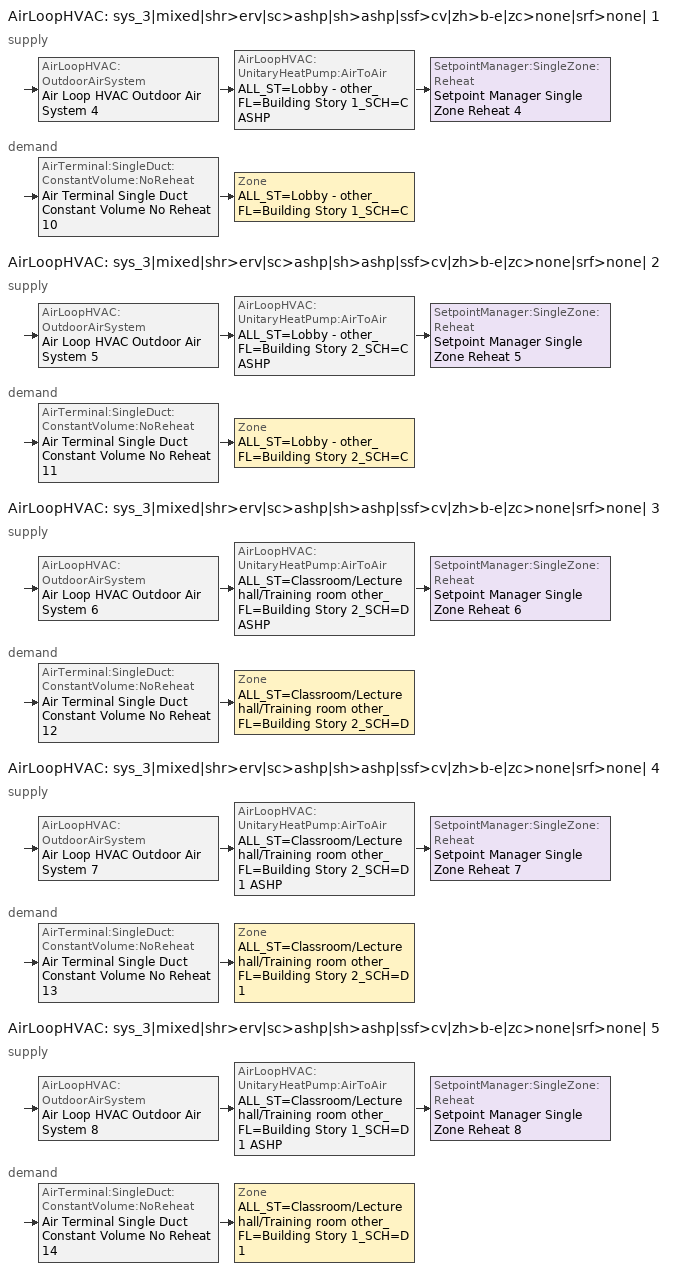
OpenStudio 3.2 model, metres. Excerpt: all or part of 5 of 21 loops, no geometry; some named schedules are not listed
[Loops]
AirLoopHVAC 'sys_3|mixed|shr>erv|sc>ashp|sh>ashp|ssf>cv|zh>b-e|zc>none|srf>none| 1'
 supply: AirLoopHVAC:OutdoorAirSystem 'Air Loop HVAC Outdoor Air System 4' > AirLoopHVAC:UnitaryHeatPump:AirToAir 'ALL_ST=Lobby - other_FL=Building Story 1_SCH=C ASHP' > SetpointManager:SingleZone:Reheat 'Setpoint Manager Single Zone Reheat 4'
 demand: AirTerminal:SingleDuct:ConstantVolume:NoReheat 'Air Terminal Single Duct Constant Volume No Reheat 10' > Zone 'ALL_ST=Lobby - other_FL=Building Story 1_SCH=C'
AirLoopHVAC 'sys_3|mixed|shr>erv|sc>ashp|sh>ashp|ssf>cv|zh>b-e|zc>none|srf>none| 2'
 supply: AirLoopHVAC:OutdoorAirSystem 'Air Loop HVAC Outdoor Air System 5' > AirLoopHVAC:UnitaryHeatPump:AirToAir 'ALL_ST=Lobby - other_FL=Building Story 2_SCH=C ASHP' > SetpointManager:SingleZone:Reheat 'Setpoint Manager Single Zone Reheat 5'
 demand: AirTerminal:SingleDuct:ConstantVolume:NoReheat 'Air Terminal Single Duct Constant Volume No Reheat 11' > Zone 'ALL_ST=Lobby - other_FL=Building Story 2_SCH=C'
AirLoopHVAC 'sys_3|mixed|shr>erv|sc>ashp|sh>ashp|ssf>cv|zh>b-e|zc>none|srf>none| 3'
 supply: AirLoopHVAC:OutdoorAirSystem 'Air Loop HVAC Outdoor Air System 6' > AirLoopHVAC:UnitaryHeatPump:AirToAir 'ALL_ST=Classroom/Lecture hall/Training room other_FL=Building Story 2_SCH=D ASHP' > SetpointManager:SingleZone:Reheat 'Setpoint Manager Single Zone Reheat 6'
 demand: AirTerminal:SingleDuct:ConstantVolume:NoReheat 'Air Terminal Single Duct Constant Volume No Reheat 12' > Zone 'ALL_ST=Classroom/Lecture hall/Training room other_FL=Building Story 2_SCH=D'
AirLoopHVAC 'sys_3|mixed|shr>erv|sc>ashp|sh>ashp|ssf>cv|zh>b-e|zc>none|srf>none| 4'
 supply: AirLoopHVAC:OutdoorAirSystem 'Air Loop HVAC Outdoor Air System 7' > AirLoopHVAC:UnitaryHeatPump:AirToAir 'ALL_ST=Classroom/Lecture hall/Training room other_FL=Building Story 2_SCH=D 1 ASHP' > SetpointManager:SingleZone:Reheat 'Setpoint Manager Single Zone Reheat 7'
 demand: AirTerminal:SingleDuct:ConstantVolume:NoReheat 'Air Terminal Single Duct Constant Volume No Reheat 13' > Zone 'ALL_ST=Classroom/Lecture hall/Training room other_FL=Building Story 2_SCH=D 1'
AirLoopHVAC 'sys_3|mixed|shr>erv|sc>ashp|sh>ashp|ssf>cv|zh>b-e|zc>none|srf>none| 5'
 supply: AirLoopHVAC:OutdoorAirSystem 'Air Loop HVAC Outdoor Air System 8' > AirLoopHVAC:UnitaryHeatPump:AirToAir 'ALL_ST=Classroom/Lecture hall/Training room other_FL=Building Story 1_SCH=D 1 ASHP' > SetpointManager:SingleZone:Reheat 'Setpoint Manager Single Zone Reheat 8'
 demand: AirTerminal:SingleDuct:ConstantVolume:NoReheat 'Air Terminal Single Duct Constant Volume No Reheat 14' > Zone 'ALL_ST=Classroom/Lecture hall/Training room other_FL=Building Story 1_SCH=D 1'
[Sizing:Zone] Zone Cooling Design Supply Air Temperature Input Method=TemperatureDifference; Zone Cooling Design Supply Air Temperature {C}=14; Zone Cooling Design Supply Air Temperature Difference {deltaC}=11; Zone Heating Design Supply Air Temperature Input Method=TemperatureDifference; Zone Heating Design Supply Air Temperature {C}=40; Zone Heating Design Supply Air Temperature Difference {deltaC}=21; Zone Cooling Design Supply Air Humidity Ratio {kg-H2O/kg-air}=0.0085; Zone Heating Design Supply Air Humidity Ratio {kg-H2O/kg-air}=0.008; Zone Heating Sizing Factor=1.3; Zone Cooling Sizing Factor=1; Cooling Design Air Flow Method=DesignDay; Heating Design Air Flow Method=DesignDay; Account for Dedicated Outdoor Air System=No; Dedicated Outdoor Air System Control Strategy=NeutralSupplyAir; Dedicated Outdoor Air Low Setpoint Temperature for Design {C}=autosize; Dedicated Outdoor Air High Setpoint Temperature for Design {C}=autosize
ALL_ST=Lobby - other_FL=Building Story 1_SCH=C; ALL_ST=Lobby - other_FL=Building Story 2_SCH=C; ALL_ST=Classroom/Lecture hall/Training room other_FL=Building Story 2_SCH=D; ALL_ST=Classroom/Lecture hall/Training room other_FL=Building Story 2_SCH=D 1; ALL_ST=Classroom/Lecture hall/Training room other_FL=Building Story 1_SCH=D 1
[Zone equipment]
ALL_ST=Lobby - other_FL=Building Story 1_SCH=C: Zone HVAC Baseboard Convective Electric 10, Air Terminal Single Duct Constant Volume No Reheat 10
ALL_ST=Lobby - other_FL=Building Story 2_SCH=C: Zone HVAC Baseboard Convective Electric 11, Air Terminal Single Duct Constant Volume No Reheat 11
ALL_ST=Classroom/Lecture hall/Training room other_FL=Building Story 2_SCH=D: Zone HVAC Baseboard Convective Electric 12, Air Terminal Single Duct Constant Volume No Reheat 12
ALL_ST=Classroom/Lecture hall/Training room other_FL=Building Story 2_SCH=D 1: Zone HVAC Baseboard Convective Electric 13, Air Terminal Single Duct Constant Volume No Reheat 13
ALL_ST=Classroom/Lecture hall/Training room other_FL=Building Story 1_SCH=D 1: Zone HVAC Baseboard Convective Electric 14, Air Terminal Single Duct Constant Volume No Reheat 14
[AirLoopHVAC] Design Supply Air Flow Rate {m3/s}=autosize; Design Return Air Flow Fraction of Supply Air Flow=1
Name | Availability Schedule
sys_3|mixed|shr>erv|sc>ashp|sh>ashp|ssf>cv|zh>b-e|zc>none|srf>none| 1 | sys_3|mixed|shr>none|sc>ashp|sh>ashp|ssf>cv|zh>b-e|zc>none|srf>none| 1 Occ Sch
sys_3|mixed|shr>erv|sc>ashp|sh>ashp|ssf>cv|zh>b-e|zc>none|srf>none| 2 | sys_3|mixed|shr>none|sc>ashp|sh>ashp|ssf>cv|zh>b-e|zc>none|srf>none| 2 Occ Sch
sys_3|mixed|shr>erv|sc>ashp|sh>ashp|ssf>cv|zh>b-e|zc>none|srf>none| 3 | sys_3|mixed|shr>none|sc>ashp|sh>ashp|ssf>cv|zh>b-e|zc>none|srf>none| 3 Occ Sch
sys_3|mixed|shr>erv|sc>ashp|sh>ashp|ssf>cv|zh>b-e|zc>none|srf>none| 4 | sys_3|mixed|shr>none|sc>ashp|sh>ashp|ssf>cv|zh>b-e|zc>none|srf>none| 4 Occ Sch
sys_3|mixed|shr>erv|sc>ashp|sh>ashp|ssf>cv|zh>b-e|zc>none|srf>none| 5 | sys_3|mixed|shr>none|sc>ashp|sh>ashp|ssf>cv|zh>b-e|zc>none|srf>none| 5 Occ Sch
[Sizing:System] Type of Load to Size On=Sensible; Design Outdoor Air Flow Rate {m3/s}=Autosize; Central Heating Maximum System Air Flow Ratio=1; Preheat Design Temperature {C}=7; Preheat Design Humidity Ratio {kg-H2O/kg-Air}=0.008; Precool Design Temperature {C}=13; Precool Design Humidity Ratio {kg-H2O/kg-Air}=0.008; Central Cooling Design Supply Air Temperature {C}=13; Central Heating Design Supply Air Temperature {C}=43; Sizing Option=NonCoincident; 100% Outdoor Air in Cooling=No; 100% Outdoor Air in Heating=No; Central Cooling Design Supply Air Humidity Ratio {kg-H2O/kg-Air}=0.0085; Central Heating Design Supply Air Humidity Ratio {kg-H2O/kg-Air}=0.008; Cooling Design Air Flow Method=DesignDay; Cooling Design Air Flow Rate {m3/s}=0; Heating Design Air Flow Method=DesignDay; Heating Design Air Flow Rate {m3/s}=0; System Outdoor Air Method=ZoneSum; Zone Maximum Outdoor Air Fraction=1; Cooling Supply Air Flow Rate Per Floor Area {m3/s-m2}=0.00996765; Cooling Fraction of Autosized Cooling Supply Air Flow Rate=1; Cooling Supply Air Flow Rate Per Unit Cooling Capacity {m3/s-W}=3.94755e-05; Heating Supply Air Flow Rate Per Floor Area {m3/s-m2}=0.00996765; Heating Fraction of Autosized Heating Supply Air Flow Rate=1; Heating Fraction of Autosized Cooling Supply Air Flow Rate=1; Heating Supply Air Flow Rate Per Unit Heating Capacity {m3/s-W}=3.15882e-05; Cooling Design Capacity Method=CoolingDesignCapacity; Cooling Design Capacity {W}=autosize; Cooling Design Capacity Per Floor Area {W/m2}=234.7; Fraction of Autosized Cooling Design Capacity=1; Heating Design Capacity Method=HeatingDesignCapacity; Heating Design Capacity {W}=autosize; Heating Design Capacity Per Floor Area {W/m2}=157; Fraction of Autosized Heating Design Capacity=1; Central Cooling Capacity Control Method=OnOff
sys_3|mixed|shr>erv|sc>ashp|sh>ashp|ssf>cv|zh>b-e|zc>none|srf>none| 1; sys_3|mixed|shr>erv|sc>ashp|sh>ashp|ssf>cv|zh>b-e|zc>none|srf>none| 2; sys_3|mixed|shr>erv|sc>ashp|sh>ashp|ssf>cv|zh>b-e|zc>none|srf>none| 3; sys_3|mixed|shr>erv|sc>ashp|sh>ashp|ssf>cv|zh>b-e|zc>none|srf>none| 4; sys_3|mixed|shr>erv|sc>ashp|sh>ashp|ssf>cv|zh>b-e|zc>none|srf>none| 5
[Fan:OnOff] Availability Schedule=Always On Discrete; Fan Total Efficiency=0.39975; Maximum Flow Rate {m3/s}=autosize; Motor Efficiency=0.615; Motor In Airstream Fraction=1
Name | Pressure Rise {Pa} | Fan Power Ratio Function of Speed Ratio Curve | Fan Efficiency Ratio Function of Speed Ratio Curve
Fan On Off 4 | 622.722 | Fan On Off Power Curve 3 | Fan On Off Efficiency Curve 3
Fan On Off 5 | 622.722 | Fan On Off Power Curve 4 | Fan On Off Efficiency Curve 4
Fan On Off 6 | 622.722 | Fan On Off Power Curve 5 | Fan On Off Efficiency Curve 5
Fan On Off 7 | 1110.94 | Fan On Off Power Curve 6 | Fan On Off Efficiency Curve 6
Fan On Off 8 | 622.722 | Fan On Off Power Curve 7 | Fan On Off Efficiency Curve 7
[Coil:Cooling:DX:SingleSpeed] Availability Schedule=Always On Discrete; Rated Total Cooling Capacity {W}=autosize; Rated Sensible Heat Ratio=autosize; Rated Air Flow Rate {m3/s}=autosize; Rated Evaporator Fan Power Per Volume Flow Rate {W/(m3/s)}=773.3; Total Cooling Capacity Function of Temperature Curve=DXCOOL-NECB2011-REF-CAPFT; Total Cooling Capacity Function of Flow Fraction Curve=DXCOOL-NECB2011-REF-CAPFFLOW; Energy Input Ratio Function of Temperature Curve=DXCOOL-NECB2011-REF-COOLEIRFT; Energy Input Ratio Function of Flow Fraction Curve=DXCOOL-NECB2011-REF-COOLEIRFFLOW; Part Load Fraction Correlation Curve=DXCOOL-NECB2011-REF-COOLPLFFPLR; Minimum Outdoor Dry-Bulb Temperature for Compressor Operation {C}=-25; Condenser Type=AirCooled; Evaporative Condenser Effectiveness=0; Evaporative Condenser Air Flow Rate {m3/s}=Autosize; Evaporative Condenser Pump Rated Power Consumption {W}=Autosize; Crankcase Heater Capacity {W}=0; Maximum Outdoor Dry-Bulb Temperature for Crankcase Heater Operation {C}=0; Basin Heater Capacity {W/K}=0; Basin Heater Setpoint Temperature {C}=10
Name | Rated COP {W/W}
CoilCoolingDXSingleSpeed_ashp 3 186kBtu/hr 10.4EER; CoilCoolingDXSingleSpeed_ashp 4 183kBtu/hr 10.4EER | 3.59906
CoilCoolingDXSingleSpeed_ashp 5 117kBtu/hr 10.8EER; CoilCoolingDXSingleSpeed_ashp 7 66kBtu/hr 10.8EER | 3.73224
CoilCoolingDXSingleSpeed_ashp 6 438kBtu/hr 9.3EER | 3.23281
[Coil:Heating:DX:SingleSpeed] Availability Schedule=Always On Discrete; Rated Air Flow Rate {m3/s}=Autosize; Rated Supply Fan Power Per Volume Flow Rate {W/(m3/s)}=773.3; Total Heating Capacity Function of Temperature Curve=DXHEAT-NECB2011-REF-CAPFT; Total Heating Capacity Function of Flow Fraction Curve=DXHEAT-NECB2011-REF-CAPFFLOW; Energy Input Ratio Function of Temperature Curve=DXHEAT-NECB2011-REF-EIRFT; Energy Input Ratio Function of Flow Fraction Curve=DXHEAT-NECB2011-REF-EIRFFLOW; Part Load Fraction Correlation Curve=DXHEAT-NECB2011-REF-PLFFPLR; Minimum Outdoor Dry-Bulb Temperature for Compressor Operation {C}=-10; Defrost Strategy=Resistive; Defrost Control=Timed; Defrost Time Period Fraction=0.166667; Resistive Defrost Heater Capacity {W}=2000
Name | Rated Total Heating Capacity {W} | Rated COP {W/W}
CoilHeatingDXSingleSpeed_ashp 3 135 Clg kBtu/hr 3.3COPH | 39530.3 | 3.57048
CoilHeatingDXSingleSpeed_ashp 4 132 Clg kBtu/hr 3.3COPH | 38819.8 | 3.56929
CoilHeatingDXSingleSpeed_ashp 5 84 Clg kBtu/hr 3.3COPH | 24762.5 | 3.54587
CoilHeatingDXSingleSpeed_ashp 6 317 Clg kBtu/hr 3.2COPH | 92913.2 | 3.54855
CoilHeatingDXSingleSpeed_ashp 7 48 Clg kBtu/hr 3.1COPH | 13956.7 | 3.31405
[Controller:OutdoorAir] Minimum Outdoor Air Flow Rate {m3/s}=autosize; Maximum Outdoor Air Flow Rate {m3/s}=Autosize; Economizer Control Action Type=ModulateFlow; Lockout Type=NoLockout; Minimum Limit Type=FixedMinimum; High Humidity Control=No; Heat Recovery Bypass Control Type=BypassWhenOAFlowGreaterThanMinimum
Name | Economizer Control Type | Minimum Outdoor Air Schedule | Controller Mechanical Ventilation | Economizer Maximum Limit Dry-Bulb Temperature {C} | Economizer Maximum Limit Enthalpy {J/kg} | Economizer Minimum Limit Dry-Bulb Temperature {C}
Controller Outdoor Air 4 | DifferentialEnthalpy | sys_3|mixed|shr>none|sc>ashp|sh>ashp|ssf>cv|zh>b-e|zc>none|srf>none| 1 Occ Sch | Controller Mechanical Ventilation 4
Controller Outdoor Air 5 | DifferentialEnthalpy | sys_3|mixed|shr>none|sc>ashp|sh>ashp|ssf>cv|zh>b-e|zc>none|srf>none| 2 Occ Sch | Controller Mechanical Ventilation 5
Controller Outdoor Air 6 | DifferentialEnthalpy | sys_3|mixed|shr>none|sc>ashp|sh>ashp|ssf>cv|zh>b-e|zc>none|srf>none| 3 Occ Sch | Controller Mechanical Ventilation 6
Controller Outdoor Air 7 | DifferentialEnthalpy | sys_3|mixed|shr>none|sc>ashp|sh>ashp|ssf>cv|zh>b-e|zc>none|srf>none| 4 Occ Sch | Controller Mechanical Ventilation 7
Controller Outdoor Air 8 | NoEconomizer | sys_3|mixed|shr>none|sc>ashp|sh>ashp|ssf>cv|zh>b-e|zc>none|srf>none| 5 Occ Sch | Controller Mechanical Ventilation 8 | 28 | 64000 | -100
[Controller:MechanicalVentilation] Availability Schedule=Always On Discrete; System Outdoor Air Method=ZoneSum
Controller Mechanical Ventilation 4; Controller Mechanical Ventilation 5; Controller Mechanical Ventilation 6; Controller Mechanical Ventilation 7; Controller Mechanical Ventilation 8
[AirLoopHVAC:OutdoorAirSystem]
Name | Controller
Air Loop HVAC Outdoor Air System 4 | Controller Outdoor Air 4
Air Loop HVAC Outdoor Air System 5 | Controller Outdoor Air 5
Air Loop HVAC Outdoor Air System 6 | Controller Outdoor Air 6
Air Loop HVAC Outdoor Air System 7 | Controller Outdoor Air 7
Air Loop HVAC Outdoor Air System 8 | Controller Outdoor Air 8
[Coil:Heating:Gas] Availability Schedule=Always On Discrete; Gas Burner Efficiency=0.81; Nominal Capacity {W}=AutoSize; Parasitic Electric Load {W}=0; Part Load Fraction Correlation Curve=FURNACE-EFFPLR-NECB2011; Parasitic Gas Load {W}=0
Coil Heating Gas 4; Coil Heating Gas 5; Coil Heating Gas 6; Coil Heating Gas 7; Coil Heating Gas 8
[AirLoopHVAC:UnitaryHeatPump:AirToAir] Availability Schedule=Always On Discrete; Supply Air Flow Rate During Cooling Operation {m3/s}=Autosize; Supply Air Flow Rate During Heating Operation {m3/s}=Autosize; Maximum Supply Air Temperature from Supplemental Heater {C}=Autosize
Name | Controlling Zone or Thermostat Location | Supply Air Fan | Heating Coil | Cooling Coil | Supplemental Heating Coil | Supply Air Fan Operating Mode Schedule
ALL_ST=Lobby - other_FL=Building Story 1_SCH=C ASHP | ALL_ST=Lobby - other_FL=Building Story 1_SCH=C | Fan On Off 4 | CoilHeatingDXSingleSpeed_ashp 3 135 Clg kBtu/hr 3.3COPH | CoilCoolingDXSingleSpeed_ashp 3 186kBtu/hr 10.4EER | Coil Heating Gas 4 | sys_3|mixed|shr>none|sc>ashp|sh>ashp|ssf>cv|zh>b-e|zc>none|srf>none| 1 Occ Sch
ALL_ST=Lobby - other_FL=Building Story 2_SCH=C ASHP | ALL_ST=Lobby - other_FL=Building Story 2_SCH=C | Fan On Off 5 | CoilHeatingDXSingleSpeed_ashp 4 132 Clg kBtu/hr 3.3COPH | CoilCoolingDXSingleSpeed_ashp 4 183kBtu/hr 10.4EER | Coil Heating Gas 5 | sys_3|mixed|shr>none|sc>ashp|sh>ashp|ssf>cv|zh>b-e|zc>none|srf>none| 2 Occ Sch
ALL_ST=Classroom/Lecture hall/Training room other_FL=Building Story 2_SCH=D ASHP | ALL_ST=Classroom/Lecture hall/Training room other_FL=Building Story 2_SCH=D | Fan On Off 6 | CoilHeatingDXSingleSpeed_ashp 5 84 Clg kBtu/hr 3.3COPH | CoilCoolingDXSingleSpeed_ashp 5 117kBtu/hr 10.8EER | Coil Heating Gas 6 | sys_3|mixed|shr>none|sc>ashp|sh>ashp|ssf>cv|zh>b-e|zc>none|srf>none| 3 Occ Sch
ALL_ST=Classroom/Lecture hall/Training room other_FL=Building Story 2_SCH=D 1 ASHP | ALL_ST=Classroom/Lecture hall/Training room other_FL=Building Story 2_SCH=D 1 | Fan On Off 7 | CoilHeatingDXSingleSpeed_ashp 6 317 Clg kBtu/hr 3.2COPH | CoilCoolingDXSingleSpeed_ashp 6 438kBtu/hr 9.3EER | Coil Heating Gas 7 | sys_3|mixed|shr>none|sc>ashp|sh>ashp|ssf>cv|zh>b-e|zc>none|srf>none| 4 Occ Sch
ALL_ST=Classroom/Lecture hall/Training room other_FL=Building Story 1_SCH=D 1 ASHP | ALL_ST=Classroom/Lecture hall/Training room other_FL=Building Story 1_SCH=D 1 | Fan On Off 8 | CoilHeatingDXSingleSpeed_ashp 7 48 Clg kBtu/hr 3.1COPH | CoilCoolingDXSingleSpeed_ashp 7 66kBtu/hr 10.8EER | Coil Heating Gas 8 | sys_3|mixed|shr>none|sc>ashp|sh>ashp|ssf>cv|zh>b-e|zc>none|srf>none| 5 Occ Sch
[SetpointManager:SingleZone:Reheat] Minimum Supply Air Temperature {C}=13; Maximum Supply Air Temperature {C}=43
Name | Control Zone
Setpoint Manager Single Zone Reheat 4 | ALL_ST=Lobby - other_FL=Building Story 1_SCH=C
Setpoint Manager Single Zone Reheat 5 | ALL_ST=Lobby - other_FL=Building Story 2_SCH=C
Setpoint Manager Single Zone Reheat 6 | ALL_ST=Classroom/Lecture hall/Training room other_FL=Building Story 2_SCH=D
Setpoint Manager Single Zone Reheat 7 | ALL_ST=Classroom/Lecture hall/Training room other_FL=Building Story 2_SCH=D 1
Setpoint Manager Single Zone Reheat 8 | ALL_ST=Classroom/Lecture hall/Training room other_FL=Building Story 1_SCH=D 1
[ZoneHVAC:Baseboard:Convective:Electric] Availability Schedule=Always On Discrete; Nominal Capacity {W}=autosize; Efficiency=1
Zone HVAC Baseboard Convective Electric 10; Zone HVAC Baseboard Convective Electric 11; Zone HVAC Baseboard Convective Electric 12; Zone HVAC Baseboard Convective Electric 13; Zone HVAC Baseboard Convective Electric 14
[AirTerminal:SingleDuct:ConstantVolume:NoReheat] Availability Schedule=Always On Discrete; Maximum Air Flow Rate {m3/s}=AutoSize
Air Terminal Single Duct Constant Volume No Reheat 10; Air Terminal Single Duct Constant Volume No Reheat 11; Air Terminal Single Duct Constant Volume No Reheat 12; Air Terminal Single Duct Constant Volume No Reheat 13; Air Terminal Single Duct Constant Volume No Reheat 14
[Schedule:Ruleset]
Name | Default Day Schedule | Summer Design Day Schedule | Winter Design Day Schedule
sys_3|mixed|shr>none|sc>ashp|sh>ashp|ssf>cv|zh>b-e|zc>none|srf>none| 1 Occ Sch | sys_3|mixed|shr>none|sc>ashp|sh>ashp|ssf>cv|zh>b-e|zc>none|srf>none| 1 Occ Sch Default | sys_3|mixed|shr>none|sc>ashp|sh>ashp|ssf>cv|zh>b-e|zc>none|srf>none| 1 Occ Sch Summer Design Day | sys_3|mixed|shr>none|sc>ashp|sh>ashp|ssf>cv|zh>b-e|zc>none|srf>none| 1 Occ Sch Winter Design Day
sys_3|mixed|shr>none|sc>ashp|sh>ashp|ssf>cv|zh>b-e|zc>none|srf>none| 2 Occ Sch | sys_3|mixed|shr>none|sc>ashp|sh>ashp|ssf>cv|zh>b-e|zc>none|srf>none| 2 Occ Sch Default | sys_3|mixed|shr>none|sc>ashp|sh>ashp|ssf>cv|zh>b-e|zc>none|srf>none| 2 Occ Sch Summer Design Day | sys_3|mixed|shr>none|sc>ashp|sh>ashp|ssf>cv|zh>b-e|zc>none|srf>none| 2 Occ Sch Winter Design Day
sys_3|mixed|shr>none|sc>ashp|sh>ashp|ssf>cv|zh>b-e|zc>none|srf>none| 3 Occ Sch | sys_3|mixed|shr>none|sc>ashp|sh>ashp|ssf>cv|zh>b-e|zc>none|srf>none| 3 Occ Sch Default | sys_3|mixed|shr>none|sc>ashp|sh>ashp|ssf>cv|zh>b-e|zc>none|srf>none| 3 Occ Sch Summer Design Day | sys_3|mixed|shr>none|sc>ashp|sh>ashp|ssf>cv|zh>b-e|zc>none|srf>none| 3 Occ Sch Winter Design Day
sys_3|mixed|shr>none|sc>ashp|sh>ashp|ssf>cv|zh>b-e|zc>none|srf>none| 4 Occ Sch | sys_3|mixed|shr>none|sc>ashp|sh>ashp|ssf>cv|zh>b-e|zc>none|srf>none| 4 Occ Sch Default | sys_3|mixed|shr>none|sc>ashp|sh>ashp|ssf>cv|zh>b-e|zc>none|srf>none| 4 Occ Sch Summer Design Day | sys_3|mixed|shr>none|sc>ashp|sh>ashp|ssf>cv|zh>b-e|zc>none|srf>none| 4 Occ Sch Winter Design Day
sys_3|mixed|shr>none|sc>ashp|sh>ashp|ssf>cv|zh>b-e|zc>none|srf>none| 5 Occ Sch | sys_3|mixed|shr>none|sc>ashp|sh>ashp|ssf>cv|zh>b-e|zc>none|srf>none| 5 Occ Sch Default | sys_3|mixed|shr>none|sc>ashp|sh>ashp|ssf>cv|zh>b-e|zc>none|srf>none| 5 Occ Sch Summer Design Day | sys_3|mixed|shr>none|sc>ashp|sh>ashp|ssf>cv|zh>b-e|zc>none|srf>none| 5 Occ Sch Winter Design Day
[Schedule:Day]
sys_3|mixed|shr>none|sc>ashp|sh>ashp|ssf>cv|zh>b-e|zc>none|srf>none| 1 Occ Sch Default: 9, 0, 0, 21, 0, 1, 24, 0, 0
sys_3|mixed|shr>none|sc>ashp|sh>ashp|ssf>cv|zh>b-e|zc>none|srf>none| 1 Occ Sch Winter Design Day; sys_3|mixed|shr>none|sc>ashp|sh>ashp|ssf>cv|zh>b-e|zc>none|srf>none| 1 Occ Sch Summer Design Day: 24, 0, 1
[Schedule:Constant]
Always On Discrete: Value=1
[Curve:Exponent] Coefficient1 Constant=1; Coefficient2 Constant=0; Coefficient3 Constant=0; Minimum Value of x=0; Maximum Value of x=1
Fan On Off Power Curve 3; Fan On Off Power Curve 4; Fan On Off Power Curve 5; Fan On Off Power Curve 6; Fan On Off Power Curve 7
[Curve:Cubic]
Name | Coefficient1 Constant | Coefficient2 x | Coefficient3 x**2 | Coefficient4 x**3 | Minimum Value of x | Maximum Value of x
Fan On Off Efficiency Curve 3; Fan On Off Efficiency Curve 4; Fan On Off Efficiency Curve 5; Fan On Off Efficiency Curve 6; Fan On Off Efficiency Curve 7 | 1 | 0 | 0 | 0 | 0 | 1
DXHEAT-NECB2011-REF-CAPFT | 0.729009 | 0.0319275 | 0.000136404 | -8.748e-06 | -20 | 20
DXHEAT-NECB2011-REF-CAPFFLOW | 0.84 | 0.16 | 0 | 0 | 0.5 | 1.5
DXHEAT-NECB2011-REF-EIRFT | 1.2183 | -0.03612 | 0.00142 | -2.68e-05 | -20 | 20
DXHEAT-NECB2011-REF-PLFFPLR | 0.3696 | 2.3362 | -2.9577 | 1.2596 | 0.7 | 1
DXCOOL-NECB2011-REF-COOLPLFFPLR | 0.0277 | 4.9151 | -8.184 | 4.2702 | 0.7 | 1
FURNACE-EFFPLR-NECB2011 | 0.722 | 0.8211 | -1.0396 | 0.5 | 0 | 1
[Curve:Biquadratic] Minimum Value of x=13; Maximum Value of x=24; Minimum Value of y=24; Maximum Value of y=46
Name | Coefficient1 Constant | Coefficient2 x | Coefficient3 x**2 | Coefficient4 y | Coefficient5 y**2 | Coefficient6 x*y
DXCOOL-NECB2011-REF-CAPFT | 0.867905 | 0.0142459 | 0.00055436 | -0.0075575 | 3.3e-05 | -0.0001918
DXCOOL-NECB2011-REF-COOLEIRFT | 0.114171 | 0.0281822 | -0.0004199 | 0.0214108 | 0.000161028 | -0.000679104
[Curve:Quadratic]
Name | Coefficient1 Constant | Coefficient2 x | Coefficient3 x**2 | Minimum Value of x | Maximum Value of x
DXHEAT-NECB2011-REF-EIRFFLOW | 1.3824 | -0.4336 | 0.0512 | 0 | 1
DXCOOL-NECB2011-REF-CAPFFLOW | 0.8 | 0.2 | 0 | 0.5 | 1.5
DXCOOL-NECB2011-REF-COOLEIRFFLOW | 1.1552 | -0.1808 | 0.0256 | 0.5 | 1.5
